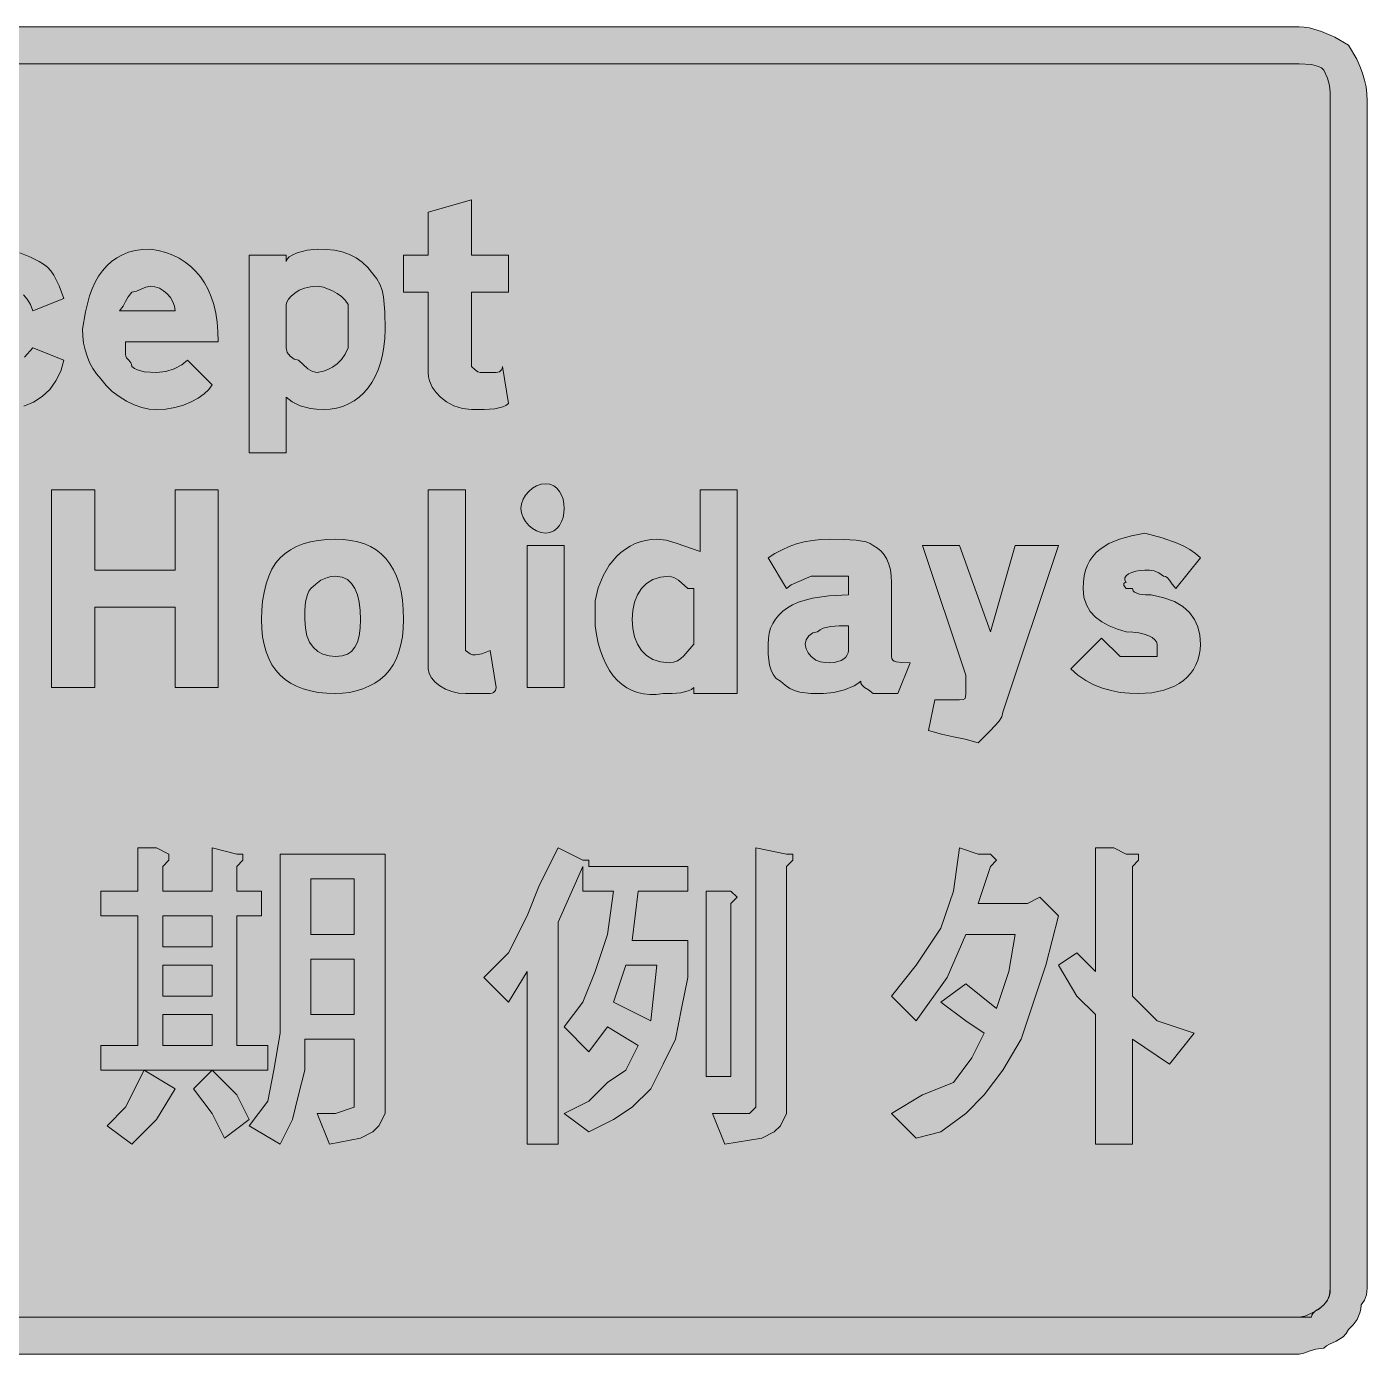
# Model space of a CAD drawing. Header units: metres. Extents: x 27 to 541, y 6 to 264.
# Drawn here: x 280.9 to 541.4, y 6.5 to 264.5 of the extents above; entities that cross this region are included whole.
import ezdxf

# ---------------------------------------------------------------- set-up
doc = ezdxf.new("R2010")
doc.units = ezdxf.units.M
doc.layers.add('FILL_BLACK_000000', color=7, linetype='Continuous', true_color=0x000000)
doc.layers.add('FILL_WHITE_FFFFFF', color=7, linetype='Continuous', true_color=0xffffff)

msp = doc.modelspace()

# ---------------------------------------------------------------- hatches: boundary and pattern name
at = {"layer": 'FILL_BLACK_000000', "true_color": 0x000000}
h = msp.add_hatch(color=7, dxfattribs=at)
h.dxf.hatch_style = 1
h.paths.add_polyline_path([(529.1, 264.42), (530.16, 264.25), (532.5, 263.58), (535.07, 262.45), (537.75, 260.88), (539.32, 258.18), (539.94, 256.83), (540.45, 255.48), (540.84, 254.13), (541.12, 252.78), (541.29, 251.43), (541.35, 250.08), (541.35, 20.88), (541.33, 19.29), (541.2, 18.03), (540.84, 17), (540.15, 16.08), (540.1, 15.23), (539.94, 14.49), (539.4, 13.23), (538.63, 12.2), (537.75, 11.28), (537.25, 10.49), (536.66, 9.87), (535.35, 9.03), (534.04, 8.41), (533.45, 8.08), (532.95, 7.68), (531.36, 7.49), (530.1, 7.08), (529.07, 6.67), (528.15, 6.48), (39.75, 6.48), (38.4, 6.54), (37.07, 6.72), (35.76, 7.05), (34.5, 7.53), (33.29, 8.18), (32.16, 9.01), (31.1, 10.04), (30.15, 11.28), (29.27, 12.2), (28.5, 13.23), (27.96, 14.49), (27.8, 15.23), (27.75, 16.08), (27.06, 17), (26.7, 18.03), (26.57, 19.29), (26.55, 20.88), (26.55, 250.08), (26.61, 251.43), (26.77, 252.78), (27.06, 254.13), (27.45, 255.48), (27.96, 256.83), (28.57, 258.18), (30.15, 260.88), (31.24, 261.76), (32.55, 262.53), (33.86, 263.07), (34.95, 263.28), (35.45, 263.68), (36.04, 263.97), (37.35, 264.33), (39.75, 264.48), (528.15, 264.48), (529.1, 264.42)])
h.paths.add_polyline_path([(37.11, 256.83), (35.89, 256.27), (34.8, 255.48), (33.88, 254.47), (33.17, 253.23), (32.71, 251.77), (32.55, 250.08), (32.55, 20.88), (32.74, 20), (33.15, 19.23), (33.75, 18.48), (33.94, 17.6), (34.35, 16.83), (34.95, 16.08), (36.04, 15.2), (37.35, 14.43), (38.66, 13.89), (39.75, 13.68), (528.15, 13.68), (529.24, 13.89), (530.55, 14.43), (531.86, 15.2), (532.95, 16.08), (533.64, 17), (534, 18.03), (534.13, 19.29), (534.15, 20.88), (534.15, 250.08), (534.13, 251.69), (534, 253.08), (533.64, 254.47), (532.95, 256.08), (532.45, 256.48), (531.86, 256.77), (530.55, 257.13), (528.15, 257.28), (39.75, 257.28), (38.41, 257.17), (37.11, 256.83)], flags=16)
h = msp.add_hatch(color=7, dxfattribs=at)
h.dxf.hatch_style = 1
h.paths.add_polyline_path([(374.55, 220.08), (374.55, 212.88), (367.35, 212.88), (367.35, 200.88), (367.35, 198.48), (368.06, 197.79), (368.55, 197.43), (369.04, 197.3), (369.75, 197.28), (372.15, 197.28), (372.75, 197.43), (373.16, 197.79), (373.3, 198.08), (373.35, 198.48), (374.55, 191.28), (374.04, 190.88), (373.42, 190.59), (371.85, 190.23), (369.82, 190.1), (367.35, 190.08), (365.57, 190.29), (363.9, 190.83), (362.46, 191.6), (361.35, 192.48), (360.47, 193.4), (359.7, 194.43), (359.16, 195.69), (359, 196.43), (358.95, 197.28), (358.95, 212.88), (354.15, 212.88), (354.15, 220.08), (358.95, 220.08), (358.95, 228.48), (367.35, 230.88), (367.35, 220.08), (374.55, 220.08)])
h = msp.add_hatch(color=7, dxfattribs=at)
h.dxf.hatch_style = 1
h.paths.add_polyline_path([(276.25, 221.23), (277.44, 221.07), (279.6, 220.53), (281.53, 219.76), (283.35, 218.88), (284.2, 218.37), (284.94, 217.75), (285.61, 217.02), (286.2, 216.18), (287.23, 214.15), (288.15, 211.68), (282.15, 209.28), (281.64, 210.52), (281.02, 211.55), (280.29, 212.38), (279.45, 213.03), (278.49, 213.51), (277.42, 213.84), (276.24, 214.02), (274.95, 214.08), (274.05, 213.97), (273.17, 213.63), (272.31, 213.07), (271.5, 212.28), (270.74, 211.27), (270.06, 210.03), (269.45, 208.57), (268.95, 206.88), (268.95, 205.68), (268.95, 203.28), (269.46, 201.99), (270.07, 200.82), (270.81, 199.8), (271.65, 198.93), (272.61, 198.23), (273.67, 197.71), (274.86, 197.39), (276.15, 197.28), (277.05, 197.3), (277.95, 197.43), (278.85, 197.79), (279.75, 198.48), (279.96, 199.38), (280.5, 200.28), (282.15, 202.08), (288.15, 199.68), (287.54, 197.54), (286.61, 195.65), (285.41, 194.01), (283.95, 192.63), (282.27, 191.54), (280.39, 190.74), (278.34, 190.25), (276.15, 190.08), (274.41, 190.15), (272.77, 190.36), (271.26, 190.7), (269.85, 191.17), (268.56, 191.76), (267.37, 192.48), (266.31, 193.32), (265.35, 194.28), (264.51, 195.35), (263.77, 196.53), (263.16, 197.81), (262.65, 199.19), (262.26, 200.68), (261.97, 202.25), (261.81, 203.92), (261.75, 205.68), (262.32, 209.11), (263.14, 212.17), (263.65, 213.55), (264.24, 214.83), (264.9, 216.01), (265.65, 217.08), (266.48, 218.04), (267.4, 218.88), (268.41, 219.6), (269.51, 220.19), (270.72, 220.66), (272.02, 221), (273.43, 221.21), (274.95, 221.28), (276.25, 221.23)])
h = msp.add_hatch(color=7, dxfattribs=at)
h.dxf.hatch_style = 1
h.paths.add_polyline_path([(300.15, 200.88), (300.2, 200.48), (300.34, 200.17), (300.75, 199.68), (301.16, 199.19), (301.3, 198.88), (301.35, 198.48), (301.85, 198.08), (302.44, 197.79), (303.75, 197.43), (306.15, 197.28), (307.93, 197.49), (309.6, 198.03), (311.04, 198.8), (312.15, 199.68), (316.95, 194.88), (316.34, 193.98), (315.43, 193.12), (314.27, 192.31), (312.9, 191.58), (311.36, 190.97), (309.69, 190.49), (307.94, 190.19), (306.15, 190.08), (304.75, 190.19), (303.28, 190.51), (301.78, 191.03), (300.3, 191.73), (298.87, 192.6), (297.54, 193.62), (296.36, 194.79), (295.35, 196.08), (294.51, 197.03), (293.77, 198.09), (293.16, 199.22), (292.65, 200.43), (292.26, 201.69), (291.97, 203), (291.81, 204.33), (291.75, 205.68), (292.32, 209.11), (293.14, 212.17), (293.65, 213.55), (294.24, 214.83), (294.9, 216.01), (295.65, 217.08), (296.48, 218.04), (297.4, 218.88), (298.41, 219.6), (299.51, 220.19), (300.72, 220.66), (302.02, 221), (303.43, 221.21), (304.95, 221.28), (306.48, 221), (307.93, 220.6), (309.29, 220.1), (310.56, 219.48), (311.73, 218.75), (312.82, 217.9), (313.81, 216.95), (314.7, 215.88), (315.49, 214.7), (316.19, 213.4), (316.78, 212), (317.27, 210.48), (317.65, 208.85), (317.93, 207.1), (318.09, 205.25), (318.15, 203.28), (300.15, 203.28), (300.15, 200.88)])
h.paths.add_polyline_path([(309.64, 210.18), (309.34, 211.04), (308.86, 211.85), (308.25, 212.58), (307.52, 213.19), (306.71, 213.67), (305.85, 213.97), (304.95, 214.08), (304.05, 213.89), (303.15, 213.48), (302.25, 213.07), (301.35, 212.88), (300.64, 211.98), (300.15, 211.08), (299.66, 210.18), (298.95, 209.28), (309.75, 209.28), (309.64, 210.18)], flags=16)
h = msp.add_hatch(color=7, dxfattribs=at)
h.dxf.hatch_style = 1
h.paths.add_polyline_path([(350.33, 202.25), (350.06, 200.68), (349.69, 199.19), (349.22, 197.81), (348.65, 196.53), (347.99, 195.35), (347.25, 194.28), (346.42, 193.32), (345.51, 192.48), (344.52, 191.76), (343.46, 191.17), (342.33, 190.7), (341.13, 190.36), (339.87, 190.15), (338.55, 190.08), (337.26, 190.13), (336.07, 190.29), (334.05, 190.83), (332.47, 191.6), (331.35, 192.48), (331.35, 181.68), (324.15, 181.68), (324.15, 220.08), (331.35, 220.08), (331.35, 218.88), (331.51, 219.33), (331.95, 219.76), (332.62, 220.17), (333.45, 220.53), (335.4, 221.07), (337.35, 221.28), (339.09, 221.22), (340.73, 221.04), (342.24, 220.71), (343.65, 220.23), (344.94, 219.58), (346.12, 218.75), (347.19, 217.72), (348.15, 216.48), (348.94, 215.52), (349.54, 214.45), (349.96, 213.27), (350.25, 211.98), (350.51, 209.05), (350.55, 205.68), (350.49, 203.92), (350.33, 202.25)])
h.paths.add_polyline_path([(339.46, 197.85), (340.35, 198.33), (341.24, 198.98), (342.07, 199.81), (342.8, 200.84), (343.35, 202.08), (343.35, 203.28), (343.35, 209.28), (343.35, 210.48), (342.8, 211.32), (342.07, 212.05), (341.24, 212.67), (340.35, 213.18), (338.62, 213.85), (337.35, 214.08), (336.06, 213.97), (334.89, 213.69), (333.87, 213.26), (333, 212.73), (332.3, 212.15), (331.78, 211.55), (331.46, 210.98), (331.35, 210.48), (331.35, 202.08), (331.56, 201.2), (332.1, 200.43), (332.87, 199.89), (333.75, 199.68), (335.55, 198.03), (336.45, 197.49), (337.35, 197.28), (338.62, 197.52), (339.46, 197.85)], flags=16)
h = msp.add_hatch(color=7, dxfattribs=at)
h.dxf.hatch_style = 1
h.paths.add_polyline_path([(302.55, 158.88), (309.75, 158.88), (309.75, 174.48), (318.15, 174.48), (318.15, 136.08), (309.75, 136.08), (309.75, 151.68), (302.55, 151.68), (294.15, 151.68), (294.15, 136.08), (285.75, 136.08), (285.75, 174.48), (294.15, 174.48), (294.15, 158.88), (302.55, 158.88)])
h = msp.add_hatch(color=7, dxfattribs=at)
h.dxf.hatch_style = 1
h.paths.add_polyline_path([(366.15, 144.48), (366.15, 143.28), (367.07, 142.6), (367.56, 142.44), (368.1, 142.38), (369.36, 142.6), (370.95, 143.28), (372.15, 136.08), (372, 135.48), (371.64, 135.07), (371.35, 134.93), (370.95, 134.88), (366.15, 134.88), (364.81, 134.99), (363.51, 135.29), (362.29, 135.77), (361.2, 136.38), (360.28, 137.11), (359.57, 137.92), (359.11, 138.78), (358.95, 139.68), (358.95, 140.88), (358.95, 142.08), (358.95, 174.48), (366.15, 174.48), (366.15, 144.48)])
h = msp.add_hatch(color=7, dxfattribs=at)
h.dxf.hatch_style = 1
h.paths.add_polyline_path([(385.29, 169.98), (385.12, 169.12), (384.84, 168.31), (384.45, 167.58), (383.94, 166.97), (383.32, 166.49), (382.59, 166.19), (381.75, 166.08), (380.85, 166.19), (379.99, 166.49), (379.18, 166.97), (378.45, 167.58), (377.84, 168.31), (377.36, 169.12), (377.06, 169.98), (376.95, 170.88), (377.06, 171.78), (377.36, 172.64), (377.84, 173.45), (378.45, 174.18), (379.18, 174.79), (379.99, 175.27), (380.85, 175.57), (381.75, 175.68), (382.59, 175.57), (383.33, 175.27), (383.94, 174.79), (384.45, 174.18), (384.84, 173.45), (385.12, 172.64), (385.29, 171.78), (385.35, 170.88), (385.29, 169.98)])
h = msp.add_hatch(color=7, dxfattribs=at)
h.dxf.hatch_style = 1
h.paths.add_polyline_path([(418.95, 174.48), (418.95, 134.88), (410.55, 134.88), (410.55, 136.08), (410.05, 135.68), (409.44, 135.39), (408, 135.03), (406.33, 134.9), (404.55, 134.88), (403.23, 134.73), (401.96, 134.71), (400.76, 134.83), (399.62, 135.09), (398.54, 135.48), (397.53, 136), (396.58, 136.65), (395.7, 137.43), (394.89, 138.34), (394.16, 139.37), (393.49, 140.52), (392.91, 141.8), (392.4, 143.19), (391.97, 144.71), (391.62, 146.34), (391.35, 148.08), (391.35, 149.28), (391.35, 151.68), (391.35, 152.88), (391.96, 155.46), (392.89, 157.79), (394.09, 159.84), (395.55, 161.58), (396.37, 162.32), (397.23, 162.98), (398.15, 163.55), (399.11, 164.02), (400.12, 164.39), (401.16, 164.66), (402.24, 164.82), (403.35, 164.88), (405.17, 164.67), (407.1, 164.13), (411.75, 162.48), (411.75, 174.48), (418.95, 174.48)])
h.paths.add_polyline_path([(410.55, 154.08), (410.55, 155.28), (409.35, 155.28), (407.55, 156.93), (406.65, 157.47), (405.75, 157.68), (404.06, 157.52), (402.6, 157.04), (401.36, 156.29), (400.35, 155.28), (399.56, 154.05), (399, 152.62), (398.66, 151.02), (398.55, 149.28), (398.66, 147.54), (399, 145.94), (399.56, 144.51), (400.35, 143.28), (401.36, 142.27), (402.6, 141.52), (404.06, 141.04), (405.75, 140.88), (406.6, 140.99), (407.34, 141.27), (408.01, 141.7), (408.6, 142.23), (410.55, 144.48), (410.55, 151.68), (410.55, 154.08)], flags=16)
h = msp.add_hatch(color=7, dxfattribs=at)
h.dxf.hatch_style = 1
h.paths.add_polyline_path([(353.92, 145.9), (353.64, 144.39), (353.25, 142.98), (352.74, 141.69), (352.13, 140.5), (351.39, 139.44), (350.55, 138.48), (349.6, 137.64), (348.54, 136.9), (347.41, 136.29), (346.2, 135.78), (344.94, 135.39), (343.63, 135.1), (342.3, 134.94), (340.95, 134.88), (339.21, 134.94), (337.57, 135.1), (336.06, 135.39), (334.65, 135.78), (333.36, 136.29), (332.17, 136.9), (331.11, 137.64), (330.15, 138.48), (329.31, 139.44), (328.57, 140.5), (327.96, 141.69), (327.45, 142.98), (327.06, 144.39), (326.77, 145.9), (326.61, 147.54), (326.55, 149.28), (326.61, 151.08), (326.77, 152.84), (327.06, 154.55), (327.45, 156.18), (327.96, 157.69), (328.57, 159.07), (329.31, 160.27), (330.15, 161.28), (331.11, 162.12), (332.17, 162.85), (333.36, 163.47), (334.65, 163.98), (336.06, 164.37), (337.57, 164.65), (339.21, 164.82), (340.95, 164.88), (342.48, 164.82), (343.93, 164.65), (345.29, 164.37), (346.56, 163.96), (347.73, 163.44), (348.82, 162.79), (349.81, 162.02), (350.7, 161.13), (351.49, 160.11), (352.19, 158.96), (352.78, 157.68), (353.27, 156.27), (353.65, 154.73), (353.93, 153.05), (354.09, 151.23), (354.15, 149.28), (354.09, 147.54), (353.92, 145.9)])
h.paths.add_polyline_path([(345.51, 152.62), (345.18, 154.05), (344.7, 155.28), (344.05, 156.29), (343.22, 157.04), (342.19, 157.52), (340.95, 157.68), (340.1, 157.63), (339.36, 157.47), (338.1, 156.93), (337.07, 156.16), (336.15, 155.28), (335.75, 154.78), (335.46, 154.17), (335.1, 152.73), (334.97, 151.06), (334.95, 149.28), (335.06, 147.59), (335.38, 146.13), (335.9, 144.89), (336.6, 143.88), (337.47, 143.09), (338.49, 142.53), (339.66, 142.19), (340.95, 142.08), (342.19, 142.19), (343.22, 142.53), (344.05, 143.09), (344.7, 143.88), (345.18, 144.89), (345.51, 146.13), (345.69, 147.59), (345.75, 149.28), (345.69, 151.02), (345.51, 152.62)], flags=16)
h = msp.add_hatch(color=7, dxfattribs=at)
h.dxf.hatch_style = 1
h.paths.add_polyline_path([(445.35, 134.88), (444.47, 135.59), (443.7, 136.08), (443.16, 136.57), (443, 136.88), (442.95, 137.28), (442.39, 136.83), (441.66, 136.4), (439.8, 135.63), (437.72, 135.09), (435.75, 134.88), (433.26, 134.92), (431.1, 135.18), (430.11, 135.47), (429.17, 135.89), (428.25, 136.49), (427.35, 137.28), (426.56, 137.84), (425.96, 138.57), (425.54, 139.45), (425.25, 140.43), (424.99, 142.51), (424.95, 144.48), (425.01, 145.58), (425.18, 146.62), (425.46, 147.59), (425.87, 148.51), (426.39, 149.37), (427.04, 150.15), (427.81, 150.88), (428.7, 151.53), (429.72, 152.11), (430.87, 152.62), (432.15, 153.06), (433.56, 153.42), (436.78, 153.91), (440.55, 154.08), (440.55, 155.28), (440.55, 157.68), (438.15, 157.68), (433.35, 157.68), (430.5, 156.48), (429.47, 155.99), (428.55, 155.28), (424.95, 161.28), (426.3, 162.12), (427.67, 162.85), (429.06, 163.47), (430.5, 163.98), (431.99, 164.37), (433.56, 164.65), (435.2, 164.82), (436.95, 164.88), (439.61, 164.86), (442.05, 164.73), (444.04, 164.37), (444.79, 164.08), (445.35, 163.68), (446.19, 163.17), (446.92, 162.55), (447.54, 161.82), (448.05, 160.98), (448.44, 160.02), (448.72, 158.95), (448.89, 157.77), (448.95, 156.48), (448.95, 142.08), (449.01, 141.68), (449.17, 141.39), (449.46, 141.17), (449.85, 141.03), (450.97, 140.9), (452.55, 140.88), (450.15, 134.88), (445.35, 134.88)])
h.paths.add_polyline_path([(432.75, 142.83), (433.35, 142.08), (434.25, 141.39), (435.15, 141.03), (436.05, 140.9), (436.95, 140.88), (437.79, 140.93), (438.52, 141.09), (439.14, 141.32), (439.65, 141.63), (440.04, 141.99), (440.33, 142.4), (440.49, 142.83), (440.55, 143.28), (440.55, 148.08), (438.77, 148.06), (437.1, 147.93), (435.66, 147.57), (435.05, 147.28), (434.55, 146.88), (433.67, 146.67), (432.9, 146.13), (432.36, 145.36), (432.15, 144.48), (432.34, 143.6), (432.75, 142.83)], flags=16)
h = msp.add_hatch(color=7, dxfattribs=at)
h.dxf.hatch_style = 1
h.paths.add_polyline_path([(508.89, 143.38), (508.73, 142.34), (508.46, 141.37), (508.09, 140.45), (507.62, 139.59), (507.05, 138.81), (506.39, 138.08), (505.65, 137.43), (504.82, 136.85), (503.91, 136.34), (501.86, 135.54), (499.53, 135.05), (496.95, 134.88), (495.15, 134.94), (493.37, 135.12), (491.61, 135.45), (489.9, 135.93), (488.24, 136.58), (486.66, 137.41), (485.15, 138.44), (483.75, 139.68), (489.75, 145.68), (493.35, 142.08), (498.15, 142.08), (500.55, 142.08), (500.55, 144.48), (500.44, 144.93), (500.12, 145.36), (499.6, 145.77), (498.9, 146.13), (498.03, 146.44), (497.01, 146.67), (495.84, 146.83), (494.55, 146.88), (492.81, 147.39), (491.21, 148.02), (489.78, 148.8), (488.55, 149.73), (487.54, 150.83), (486.79, 152.11), (486.31, 153.59), (486.15, 155.28), (486.21, 156.57), (486.37, 157.76), (486.64, 158.85), (487.01, 159.84), (487.48, 160.73), (488.05, 161.54), (488.71, 162.28), (489.45, 162.93), (491.19, 164.03), (493.24, 164.9), (495.57, 165.57), (498.15, 166.08), (501.52, 165.16), (504.45, 164.13), (505.74, 163.54), (506.92, 162.87), (507.99, 162.13), (508.95, 161.28), (504.15, 155.28), (503.44, 156.16), (502.95, 156.93), (502.46, 157.47), (502.15, 157.63), (501.75, 157.68), (500.85, 158.37), (499.95, 158.73), (499.05, 158.86), (498.15, 158.88), (497.26, 158.83), (496.41, 158.67), (495.64, 158.44), (495, 158.13), (494.53, 157.77), (494.27, 157.36), (494.26, 156.93), (494.55, 156.48), (494.21, 156.43), (494.04, 156.29), (494.1, 155.88), (494.55, 155.28), (495.75, 155.28), (495.86, 154.88), (496.14, 154.59), (496.57, 154.37), (497.1, 154.23), (498.28, 154.1), (499.35, 154.08), (501.83, 153.52), (503.89, 152.75), (505.55, 151.78), (506.85, 150.63), (507.81, 149.31), (508.46, 147.84), (508.83, 146.22), (508.95, 144.48), (508.89, 143.38)])
h = msp.add_hatch(color=7, dxfattribs=at)
h.dxf.hatch_style = 1
h.paths.add_polyline_path([(378.15, 136.08), (378.15, 163.68), (385.35, 163.68), (385.35, 136.08), (378.15, 136.08)])
h = msp.add_hatch(color=7, dxfattribs=at)
h.dxf.hatch_style = 1
h.paths.add_polyline_path([(470.55, 131.28), (470.34, 130.38), (469.8, 129.48), (468.15, 127.68), (465.75, 125.28), (463.24, 125.99), (460.95, 126.48), (458.66, 126.97), (456.15, 127.68), (457.35, 133.68), (459.75, 133.68), (462.15, 133.68), (462.84, 133.7), (463.2, 133.83), (463.33, 134.19), (463.35, 134.88), (463.35, 136.08), (463.35, 138.48), (454.95, 163.68), (462.15, 163.68), (468.15, 146.88), (472.95, 163.68), (481.35, 163.68), (470.55, 131.28)])
h = msp.add_hatch(color=7, dxfattribs=at)
h.dxf.hatch_style = 1
h.paths.add_polyline_path([(308.55, 103.68), (308.55, 102.48), (307.35, 101.28), (307.35, 96.48), (316.95, 96.48), (316.95, 104.88), (321.75, 103.68), (322.95, 103.68), (322.95, 102.48), (321.75, 101.28), (321.75, 96.48), (326.55, 96.48), (326.55, 91.68), (321.75, 91.68), (321.75, 66.48), (327.75, 66.48), (327.75, 61.68), (295.35, 61.68), (295.35, 66.48), (302.55, 66.48), (302.55, 91.68), (295.35, 91.68), (295.35, 96.48), (302.55, 96.48), (302.55, 104.88), (306.15, 104.88), (308.55, 103.68)])
h.paths.add_polyline_path([(307.35, 76.08), (316.95, 76.08), (316.95, 82.08), (307.35, 82.08), (307.35, 76.08)], flags=16)
h.paths.add_polyline_path([(307.35, 72.48), (307.35, 66.48), (316.95, 66.48), (316.95, 72.48), (307.35, 72.48)], flags=16)
h.paths.add_polyline_path([(316.95, 91.68), (307.35, 91.68), (307.35, 85.68), (316.95, 85.68), (316.95, 91.68)], flags=16)
h = msp.add_hatch(color=7, dxfattribs=at)
h.dxf.hatch_style = 1
h.paths.add_polyline_path([(378.15, 91.68), (380.55, 97.68), (384.15, 104.88), (388.95, 102.48), (390.15, 102.48), (390.15, 101.28), (409.35, 101.28), (409.35, 96.48), (399.75, 96.48), (398.55, 86.88), (409.35, 86.88), (409.35, 79.68), (408.15, 73.68), (406.95, 67.68), (404.55, 62.88), (402.15, 58.08), (398.55, 54.48), (394.95, 52.08), (390.15, 49.68), (385.35, 53.28), (390.15, 55.68), (393.75, 59.28), (397.35, 61.68), (399.75, 66.48), (393.75, 70.08), (390.15, 65.28), (385.35, 70.08), (388.95, 74.88), (391.35, 80.88), (393.75, 88.08), (394.95, 96.48), (388.95, 96.48), (388.95, 101.28), (384.15, 90.48), (384.15, 47.28), (378.15, 47.28), (378.15, 80.88), (374.55, 74.88), (369.75, 79.68), (374.55, 84.48), (378.15, 91.68)])
h.paths.add_polyline_path([(402.15, 71.28), (403.35, 82.08), (397.35, 82.08), (394.95, 74.88), (402.15, 71.28)], flags=16)
h = msp.add_hatch(color=7, dxfattribs=at)
h.dxf.hatch_style = 1
h.paths.add_polyline_path([(428.55, 103.68), (429.75, 103.68), (429.75, 102.48), (428.55, 101.28), (428.55, 55.68), (428.55, 53.28), (427.35, 50.88), (426.15, 49.68), (423.75, 48.48), (416.55, 47.28), (414.15, 53.28), (418.95, 53.28), (421.35, 53.28), (422.55, 54.48), (422.55, 55.68), (422.55, 58.08), (422.55, 104.88), (428.55, 103.68)])
h = msp.add_hatch(color=7, dxfattribs=at)
h.dxf.hatch_style = 1
h.paths.add_polyline_path([(468.15, 103.68), (469.35, 102.48), (468.15, 101.28), (465.75, 94.08), (475.35, 94.08), (477.75, 95.28), (481.35, 91.68), (478.95, 82.08), (476.55, 74.88), (474.15, 67.68), (470.55, 61.68), (466.95, 56.88), (463.35, 53.28), (458.55, 49.68), (453.75, 48.48), (448.95, 53.28), (454.95, 56.88), (460.95, 59.28), (464.55, 64.08), (466.95, 68.88), (463.35, 71.28), (458.55, 74.88), (463.35, 78.48), (469.35, 73.68), (471.75, 80.88), (472.95, 88.08), (463.35, 88.08), (459.75, 79.68), (453.75, 71.28), (448.95, 76.08), (453.75, 82.08), (458.55, 89.28), (460.95, 96.48), (462.15, 104.88), (465.75, 103.68), (468.15, 103.68)])
h = msp.add_hatch(color=7, dxfattribs=at)
h.dxf.hatch_style = 1
h.paths.add_polyline_path([(494.55, 103.68), (496.95, 103.68), (496.95, 102.48), (495.75, 101.28), (495.75, 76.08), (500.55, 71.28), (507.75, 68.88), (502.95, 62.88), (495.75, 67.68), (495.75, 47.28), (488.55, 47.28), (488.55, 72.48), (484.95, 76.08), (481.35, 82.08), (484.95, 84.48), (488.55, 80.88), (488.55, 104.88), (492.15, 104.88), (494.55, 103.68)])
h = msp.add_hatch(color=7, dxfattribs=at)
h.dxf.hatch_style = 1
h.paths.add_polyline_path([(350.55, 53.28), (349.35, 50.88), (348.15, 49.68), (345.75, 48.48), (339.75, 47.28), (337.35, 53.28), (340.95, 53.28), (344.55, 54.48), (344.55, 55.68), (344.55, 67.68), (334.95, 67.68), (334.95, 61.68), (333.75, 56.88), (332.55, 52.08), (330.15, 47.28), (324.15, 50.88), (327.75, 55.68), (328.95, 61.68), (330.15, 68.88), (330.15, 78.48), (330.15, 103.68), (350.55, 103.68), (350.55, 55.68), (350.55, 53.28)])
h.paths.add_polyline_path([(336.15, 83.28), (336.15, 72.48), (344.55, 72.48), (344.55, 83.28), (336.15, 83.28)], flags=16)
h.paths.add_polyline_path([(344.55, 98.88), (336.15, 98.88), (336.15, 88.08), (344.55, 88.08), (344.55, 98.88)], flags=16)
h = msp.add_hatch(color=7, dxfattribs=at)
h.dxf.hatch_style = 1
h.paths.add_polyline_path([(417.75, 96.48), (418.95, 95.28), (417.75, 94.08), (417.75, 60.48), (412.95, 60.48), (412.95, 96.48), (417.75, 96.48)])
h = msp.add_hatch(color=7, dxfattribs=at)
h.dxf.hatch_style = 1
h.paths.add_polyline_path([(300.15, 54.48), (303.75, 61.68), (309.75, 58.08), (306.15, 52.08), (301.35, 47.28), (296.55, 50.88), (300.15, 54.48)])
h = msp.add_hatch(color=7, dxfattribs=at)
h.dxf.hatch_style = 1
h.paths.add_polyline_path([(321.75, 56.88), (324.15, 52.08), (319.35, 48.48), (316.95, 53.28), (313.35, 58.08), (316.95, 61.68), (321.75, 56.88)])
at = {"layer": 'FILL_WHITE_FFFFFF', "true_color": 0xffffff}
h = msp.add_hatch(color=7, dxfattribs=at)
h.dxf.hatch_style = 1
h.paths.add_polyline_path([(528.15, 257.28), (530.55, 257.13), (531.86, 256.77), (532.45, 256.48), (532.95, 256.08), (533.64, 254.47), (534, 253.08), (534.13, 251.69), (534.15, 250.08), (534.15, 20.88), (534.15, 18.48), (533.96, 17.6), (533.55, 16.83), (532.95, 16.08), (532.07, 15.37), (531.3, 14.88), (530.76, 14.39), (530.6, 14.08), (530.55, 13.68), (528.15, 13.68), (39.75, 13.68), (38.66, 13.89), (37.35, 14.43), (36.04, 15.2), (34.95, 16.08), (34.35, 16.83), (33.94, 17.6), (33.75, 18.48), (33.15, 19.23), (32.74, 20), (32.55, 20.88), (32.55, 250.08), (32.6, 250.93), (32.76, 251.69), (33.3, 253.08), (34.95, 256.08), (35.45, 256.48), (36.04, 256.77), (37.35, 257.13), (39.75, 257.28), (528.15, 257.28)])

# ---------------------------------------------------------------- linework, layer by layer
at = {"layer": 'FILL_BLACK_000000', "lineweight": 0, "true_color": 0x000000}
for points in [[(39.75, 264.48), (528.15, 264.48), (529.1, 264.42), (530.16, 264.25), (532.5, 263.58), (535.07, 262.45), (537.75, 260.88), (539.32, 258.18), (539.94, 256.83), (540.45, 255.48), (540.84, 254.13), (541.12, 252.78), (541.29, 251.43), (541.35, 250.08), (541.35, 20.88), (541.33, 19.29), (541.2, 18.03), (540.84, 17), (540.15, 16.08), (540.1, 15.23), (539.94, 14.49), (539.4, 13.23), (538.63, 12.2), (537.75, 11.28), (537.25, 10.49), (536.66, 9.87), (535.35, 9.03), (534.04, 8.41), (533.45, 8.08), (532.95, 7.68), (531.36, 7.49), (530.1, 7.08), (529.07, 6.67), (528.15, 6.48), (39.75, 6.48)], [(39.75, 13.68), (528.15, 13.68), (529.24, 13.89), (530.55, 14.43), (531.86, 15.2), (532.95, 16.08), (533.64, 17), (534, 18.03), (534.13, 19.29), (534.15, 20.88), (534.15, 250.08), (534.13, 251.69), (534, 253.08), (533.64, 254.47), (532.95, 256.08), (532.45, 256.48), (531.86, 256.77), (530.55, 257.13), (528.15, 257.28), (39.75, 257.28)], [(279.6, 220.53), (281.53, 219.76), (283.35, 218.88), (284.2, 218.37), (284.94, 217.75), (285.61, 217.02), (286.2, 216.18), (287.23, 214.15), (288.15, 211.68), (282.15, 209.28), (281.64, 210.52), (281.02, 211.55), (280.29, 212.38)], [(280.5, 200.28), (282.15, 202.08), (288.15, 199.68), (287.54, 197.54), (286.61, 195.65), (285.41, 194.01), (283.95, 192.63), (282.27, 191.54), (280.39, 190.74)]]:
    msp.add_lwpolyline(points, dxfattribs=at)
for points in [[(374.55, 220.08), (374.55, 212.88), (367.35, 212.88), (367.35, 200.88), (367.35, 198.48), (368.06, 197.79), (368.55, 197.43), (369.04, 197.3), (369.75, 197.28), (372.15, 197.28), (372.75, 197.43), (373.16, 197.79), (373.3, 198.08), (373.35, 198.48), (374.55, 191.28), (374.04, 190.88), (373.42, 190.59), (371.85, 190.23), (369.82, 190.1), (367.35, 190.08), (365.57, 190.29), (363.9, 190.83), (362.46, 191.6), (361.35, 192.48), (360.47, 193.4), (359.7, 194.43), (359.16, 195.69), (359, 196.43), (358.95, 197.28), (358.95, 212.88), (354.15, 212.88), (354.15, 220.08), (358.95, 220.08), (358.95, 228.48), (367.35, 230.88), (367.35, 220.08)], [(300.15, 200.88), (300.2, 200.48), (300.34, 200.17), (300.75, 199.68), (301.16, 199.19), (301.3, 198.88), (301.35, 198.48), (301.85, 198.08), (302.44, 197.79), (303.75, 197.43), (306.15, 197.28), (307.93, 197.49), (309.6, 198.03), (311.04, 198.8), (312.15, 199.68), (316.95, 194.88), (316.34, 193.98), (315.43, 193.12), (314.27, 192.31), (312.9, 191.58), (311.36, 190.97), (309.69, 190.49), (307.94, 190.19), (306.15, 190.08), (304.75, 190.19), (303.28, 190.51), (301.78, 191.03), (300.3, 191.73), (298.87, 192.6), (297.54, 193.62), (296.36, 194.79), (295.35, 196.08), (294.51, 197.03), (293.77, 198.09), (293.16, 199.22), (292.65, 200.43), (292.26, 201.69), (291.97, 203), (291.81, 204.33), (291.75, 205.68), (292.32, 209.11), (293.14, 212.17), (293.65, 213.55), (294.24, 214.83), (294.9, 216.01), (295.65, 217.08), (296.48, 218.04), (297.4, 218.88), (298.41, 219.6), (299.51, 220.19), (300.72, 220.66), (302.02, 221), (303.43, 221.21), (304.95, 221.28), (306.48, 221), (307.93, 220.6), (309.29, 220.1), (310.56, 219.48), (311.73, 218.75), (312.82, 217.9), (313.81, 216.95), (314.7, 215.88), (315.49, 214.7), (316.19, 213.4), (316.78, 212), (317.27, 210.48), (317.65, 208.85), (317.93, 207.1), (318.09, 205.25), (318.15, 203.28), (300.15, 203.28)], [(350.33, 202.25), (350.06, 200.68), (349.69, 199.19), (349.22, 197.81), (348.65, 196.53), (347.99, 195.35), (347.25, 194.28), (346.42, 193.32), (345.51, 192.48), (344.52, 191.76), (343.46, 191.17), (342.33, 190.7), (341.13, 190.36), (339.87, 190.15), (338.55, 190.08), (337.26, 190.13), (336.07, 190.29), (334.05, 190.83), (332.47, 191.6), (331.35, 192.48), (331.35, 181.68), (324.15, 181.68), (324.15, 220.08), (331.35, 220.08), (331.35, 218.88), (331.51, 219.33), (331.95, 219.76), (332.62, 220.17), (333.45, 220.53), (335.4, 221.07), (337.35, 221.28), (339.09, 221.22), (340.73, 221.04), (342.24, 220.71), (343.65, 220.23), (344.94, 219.58), (346.12, 218.75), (347.19, 217.72), (348.15, 216.48), (348.94, 215.52), (349.54, 214.45), (349.96, 213.27), (350.25, 211.98), (350.51, 209.05), (350.55, 205.68), (350.49, 203.92)], [(309.64, 210.18), (309.34, 211.04), (308.86, 211.85), (308.25, 212.58), (307.52, 213.19), (306.71, 213.67), (305.85, 213.97), (304.95, 214.08), (304.05, 213.89), (303.15, 213.48), (302.25, 213.07), (301.35, 212.88), (300.64, 211.98), (300.15, 211.08), (299.66, 210.18), (298.95, 209.28), (309.75, 209.28)], [(339.46, 197.85), (340.35, 198.33), (341.24, 198.98), (342.07, 199.81), (342.8, 200.84), (343.35, 202.08), (343.35, 203.28), (343.35, 209.28), (343.35, 210.48), (342.8, 211.32), (342.07, 212.05), (341.24, 212.67), (340.35, 213.18), (338.62, 213.85), (337.35, 214.08), (336.06, 213.97), (334.89, 213.69), (333.87, 213.26), (333, 212.73), (332.3, 212.15), (331.78, 211.55), (331.46, 210.98), (331.35, 210.48), (331.35, 202.08), (331.56, 201.2), (332.1, 200.43), (332.87, 199.89), (333.75, 199.68), (335.55, 198.03), (336.45, 197.49), (337.35, 197.28), (338.62, 197.52)], [(302.55, 158.88), (309.75, 158.88), (309.75, 174.48), (318.15, 174.48), (318.15, 136.08), (309.75, 136.08), (309.75, 151.68), (302.55, 151.68), (294.15, 151.68), (294.15, 136.08), (285.75, 136.08), (285.75, 174.48), (294.15, 174.48), (294.15, 158.88)], [(366.15, 144.48), (366.15, 143.28), (367.07, 142.6), (367.56, 142.44), (368.1, 142.38), (369.36, 142.6), (370.95, 143.28), (372.15, 136.08), (372, 135.48), (371.64, 135.07), (371.35, 134.93), (370.95, 134.88), (366.15, 134.88), (364.81, 134.99), (363.51, 135.29), (362.29, 135.77), (361.2, 136.38), (360.28, 137.11), (359.57, 137.92), (359.11, 138.78), (358.95, 139.68), (358.95, 140.88), (358.95, 142.08), (358.95, 174.48), (366.15, 174.48)], [(385.29, 169.98), (385.12, 169.12), (384.84, 168.31), (384.45, 167.58), (383.94, 166.97), (383.32, 166.49), (382.59, 166.19), (381.75, 166.08), (380.85, 166.19), (379.99, 166.49), (379.18, 166.97), (378.45, 167.58), (377.84, 168.31), (377.36, 169.12), (377.06, 169.98), (376.95, 170.88), (377.06, 171.78), (377.36, 172.64), (377.84, 173.45), (378.45, 174.18), (379.18, 174.79), (379.99, 175.27), (380.85, 175.57), (381.75, 175.68), (382.59, 175.57), (383.33, 175.27), (383.94, 174.79), (384.45, 174.18), (384.84, 173.45), (385.12, 172.64), (385.29, 171.78), (385.35, 170.88)], [(418.95, 174.48), (418.95, 134.88), (410.55, 134.88), (410.55, 136.08), (410.05, 135.68), (409.44, 135.39), (408, 135.03), (406.33, 134.9), (404.55, 134.88), (403.23, 134.73), (401.96, 134.71), (400.76, 134.83), (399.62, 135.09), (398.54, 135.48), (397.53, 136), (396.58, 136.65), (395.7, 137.43), (394.89, 138.34), (394.16, 139.37), (393.49, 140.52), (392.91, 141.8), (392.4, 143.19), (391.97, 144.71), (391.62, 146.34), (391.35, 148.08), (391.35, 149.28), (391.35, 151.68), (391.35, 152.88), (391.96, 155.46), (392.89, 157.79), (394.09, 159.84), (395.55, 161.58), (396.37, 162.32), (397.23, 162.98), (398.15, 163.55), (399.11, 164.02), (400.12, 164.39), (401.16, 164.66), (402.24, 164.82), (403.35, 164.88), (405.17, 164.67), (407.1, 164.13), (411.75, 162.48), (411.75, 174.48)], [(353.92, 145.9), (353.64, 144.39), (353.25, 142.98), (352.74, 141.69), (352.13, 140.5), (351.39, 139.44), (350.55, 138.48), (349.6, 137.64), (348.54, 136.9), (347.41, 136.29), (346.2, 135.78), (344.94, 135.39), (343.63, 135.1), (342.3, 134.94), (340.95, 134.88), (339.21, 134.94), (337.57, 135.1), (336.06, 135.39), (334.65, 135.78), (333.36, 136.29), (332.17, 136.9), (331.11, 137.64), (330.15, 138.48), (329.31, 139.44), (328.57, 140.5), (327.96, 141.69), (327.45, 142.98), (327.06, 144.39), (326.77, 145.9), (326.61, 147.54), (326.55, 149.28), (326.61, 151.08), (326.77, 152.84), (327.06, 154.55), (327.45, 156.18), (327.96, 157.69), (328.57, 159.07), (329.31, 160.27), (330.15, 161.28), (331.11, 162.12), (332.17, 162.85), (333.36, 163.47), (334.65, 163.98), (336.06, 164.37), (337.57, 164.65), (339.21, 164.82), (340.95, 164.88), (342.48, 164.82), (343.93, 164.65), (345.29, 164.37), (346.56, 163.96), (347.73, 163.44), (348.82, 162.79), (349.81, 162.02), (350.7, 161.13), (351.49, 160.11), (352.19, 158.96), (352.78, 157.68), (353.27, 156.27), (353.65, 154.73), (353.93, 153.05), (354.09, 151.23), (354.15, 149.28), (354.09, 147.54)], [(445.35, 134.88), (444.47, 135.59), (443.7, 136.08), (443.16, 136.57), (443, 136.88), (442.95, 137.28), (442.39, 136.83), (441.66, 136.4), (439.8, 135.63), (437.72, 135.09), (435.75, 134.88), (433.26, 134.92), (431.1, 135.18), (430.11, 135.47), (429.17, 135.89), (428.25, 136.49), (427.35, 137.28), (426.56, 137.84), (425.96, 138.57), (425.54, 139.45), (425.25, 140.43), (424.99, 142.51), (424.95, 144.48), (425.01, 145.58), (425.18, 146.62), (425.46, 147.59), (425.87, 148.51), (426.39, 149.37), (427.04, 150.15), (427.81, 150.88), (428.7, 151.53), (429.72, 152.11), (430.87, 152.62), (432.15, 153.06), (433.56, 153.42), (436.78, 153.91), (440.55, 154.08), (440.55, 155.28), (440.55, 157.68), (438.15, 157.68), (433.35, 157.68), (430.5, 156.48), (429.47, 155.99), (428.55, 155.28), (424.95, 161.28), (426.3, 162.12), (427.67, 162.85), (429.06, 163.47), (430.5, 163.98), (431.99, 164.37), (433.56, 164.65), (435.2, 164.82), (436.95, 164.88), (439.61, 164.86), (442.05, 164.73), (444.04, 164.37), (444.79, 164.08), (445.35, 163.68), (446.19, 163.17), (446.92, 162.55), (447.54, 161.82), (448.05, 160.98), (448.44, 160.02), (448.72, 158.95), (448.89, 157.77), (448.95, 156.48), (448.95, 142.08), (449.01, 141.68), (449.17, 141.39), (449.46, 141.17), (449.85, 141.03), (450.97, 140.9), (452.55, 140.88), (450.15, 134.88)], [(508.89, 143.38), (508.73, 142.34), (508.46, 141.37), (508.09, 140.45), (507.62, 139.59), (507.05, 138.81), (506.39, 138.08), (505.65, 137.43), (504.82, 136.85), (503.91, 136.34), (501.86, 135.54), (499.53, 135.05), (496.95, 134.88), (495.15, 134.94), (493.37, 135.12), (491.61, 135.45), (489.9, 135.93), (488.24, 136.58), (486.66, 137.41), (485.15, 138.44), (483.75, 139.68), (489.75, 145.68), (493.35, 142.08), (498.15, 142.08), (500.55, 142.08), (500.55, 144.48), (500.44, 144.93), (500.12, 145.36), (499.6, 145.77), (498.9, 146.13), (498.03, 146.44), (497.01, 146.67), (495.84, 146.83), (494.55, 146.88), (492.81, 147.39), (491.21, 148.02), (489.78, 148.8), (488.55, 149.73), (487.54, 150.83), (486.79, 152.11), (486.31, 153.59), (486.15, 155.28), (486.21, 156.57), (486.37, 157.76), (486.64, 158.85), (487.01, 159.84), (487.48, 160.73), (488.05, 161.54), (488.71, 162.28), (489.45, 162.93), (491.19, 164.03), (493.24, 164.9), (495.57, 165.57), (498.15, 166.08), (501.52, 165.16), (504.45, 164.13), (505.74, 163.54), (506.92, 162.87), (507.99, 162.13), (508.95, 161.28), (504.15, 155.28), (503.44, 156.16), (502.95, 156.93), (502.46, 157.47), (502.15, 157.63), (501.75, 157.68), (500.85, 158.37), (499.95, 158.73), (499.05, 158.86), (498.15, 158.88), (497.26, 158.83), (496.41, 158.67), (495.64, 158.44), (495, 158.13), (494.53, 157.77), (494.27, 157.36), (494.26, 156.93), (494.55, 156.48), (494.21, 156.43), (494.04, 156.29), (494.1, 155.88), (494.55, 155.28), (495.75, 155.28), (495.86, 154.88), (496.14, 154.59), (496.57, 154.37), (497.1, 154.23), (498.28, 154.1), (499.35, 154.08), (501.83, 153.52), (503.89, 152.75), (505.55, 151.78), (506.85, 150.63), (507.81, 149.31), (508.46, 147.84), (508.83, 146.22), (508.95, 144.48)], [(378.15, 136.08), (378.15, 163.68), (385.35, 163.68), (385.35, 136.08)], [(470.55, 131.28), (470.34, 130.38), (469.8, 129.48), (468.15, 127.68), (465.75, 125.28), (463.24, 125.99), (460.95, 126.48), (458.66, 126.97), (456.15, 127.68), (457.35, 133.68), (459.75, 133.68), (462.15, 133.68), (462.84, 133.7), (463.2, 133.83), (463.33, 134.19), (463.35, 134.88), (463.35, 136.08), (463.35, 138.48), (454.95, 163.68), (462.15, 163.68), (468.15, 146.88), (472.95, 163.68), (481.35, 163.68)], [(345.51, 152.62), (345.18, 154.05), (344.7, 155.28), (344.05, 156.29), (343.22, 157.04), (342.19, 157.52), (340.95, 157.68), (340.1, 157.63), (339.36, 157.47), (338.1, 156.93), (337.07, 156.16), (336.15, 155.28), (335.75, 154.78), (335.46, 154.17), (335.1, 152.73), (334.97, 151.06), (334.95, 149.28), (335.06, 147.59), (335.38, 146.13), (335.9, 144.89), (336.6, 143.88), (337.47, 143.09), (338.49, 142.53), (339.66, 142.19), (340.95, 142.08), (342.19, 142.19), (343.22, 142.53), (344.05, 143.09), (344.7, 143.88), (345.18, 144.89), (345.51, 146.13), (345.69, 147.59), (345.75, 149.28), (345.69, 151.02)], [(410.55, 154.08), (410.55, 155.28), (409.35, 155.28), (407.55, 156.93), (406.65, 157.47), (405.75, 157.68), (404.06, 157.52), (402.6, 157.04), (401.36, 156.29), (400.35, 155.28), (399.56, 154.05), (399, 152.62), (398.66, 151.02), (398.55, 149.28), (398.66, 147.54), (399, 145.94), (399.56, 144.51), (400.35, 143.28), (401.36, 142.27), (402.6, 141.52), (404.06, 141.04), (405.75, 140.88), (406.6, 140.99), (407.34, 141.27), (408.01, 141.7), (408.6, 142.23), (410.55, 144.48), (410.55, 151.68)], [(432.75, 142.83), (433.35, 142.08), (434.25, 141.39), (435.15, 141.03), (436.05, 140.9), (436.95, 140.88), (437.79, 140.93), (438.52, 141.09), (439.14, 141.32), (439.65, 141.63), (440.04, 141.99), (440.33, 142.4), (440.49, 142.83), (440.55, 143.28), (440.55, 148.08), (438.77, 148.06), (437.1, 147.93), (435.66, 147.57), (435.05, 147.28), (434.55, 146.88), (433.67, 146.67), (432.9, 146.13), (432.36, 145.36), (432.15, 144.48), (432.34, 143.6)], [(308.55, 103.68), (308.55, 102.48), (307.35, 101.28), (307.35, 96.48), (316.95, 96.48), (316.95, 104.88), (321.75, 103.68), (322.95, 103.68), (322.95, 102.48), (321.75, 101.28), (321.75, 96.48), (326.55, 96.48), (326.55, 91.68), (321.75, 91.68), (321.75, 66.48), (327.75, 66.48), (327.75, 61.68), (295.35, 61.68), (295.35, 66.48), (302.55, 66.48), (302.55, 91.68), (295.35, 91.68), (295.35, 96.48), (302.55, 96.48), (302.55, 104.88), (306.15, 104.88)], [(378.15, 91.68), (380.55, 97.68), (384.15, 104.88), (388.95, 102.48), (390.15, 102.48), (390.15, 101.28), (409.35, 101.28), (409.35, 96.48), (399.75, 96.48), (398.55, 86.88), (409.35, 86.88), (409.35, 79.68), (408.15, 73.68), (406.95, 67.68), (404.55, 62.88), (402.15, 58.08), (398.55, 54.48), (394.95, 52.08), (390.15, 49.68), (385.35, 53.28), (390.15, 55.68), (393.75, 59.28), (397.35, 61.68), (399.75, 66.48), (393.75, 70.08), (390.15, 65.28), (385.35, 70.08), (388.95, 74.88), (391.35, 80.88), (393.75, 88.08), (394.95, 96.48), (388.95, 96.48), (388.95, 101.28), (384.15, 90.48), (384.15, 47.28), (378.15, 47.28), (378.15, 80.88), (374.55, 74.88), (369.75, 79.68), (374.55, 84.48)], [(428.55, 103.68), (429.75, 103.68), (429.75, 102.48), (428.55, 101.28), (428.55, 55.68), (428.55, 53.28), (427.35, 50.88), (426.15, 49.68), (423.75, 48.48), (416.55, 47.28), (414.15, 53.28), (418.95, 53.28), (421.35, 53.28), (422.55, 54.48), (422.55, 55.68), (422.55, 58.08), (422.55, 104.88)], [(468.15, 103.68), (469.35, 102.48), (468.15, 101.28), (465.75, 94.08), (475.35, 94.08), (477.75, 95.28), (481.35, 91.68), (478.95, 82.08), (476.55, 74.88), (474.15, 67.68), (470.55, 61.68), (466.95, 56.88), (463.35, 53.28), (458.55, 49.68), (453.75, 48.48), (448.95, 53.28), (454.95, 56.88), (460.95, 59.28), (464.55, 64.08), (466.95, 68.88), (463.35, 71.28), (458.55, 74.88), (463.35, 78.48), (469.35, 73.68), (471.75, 80.88), (472.95, 88.08), (463.35, 88.08), (459.75, 79.68), (453.75, 71.28), (448.95, 76.08), (453.75, 82.08), (458.55, 89.28), (460.95, 96.48), (462.15, 104.88), (465.75, 103.68)], [(494.55, 103.68), (496.95, 103.68), (496.95, 102.48), (495.75, 101.28), (495.75, 76.08), (500.55, 71.28), (507.75, 68.88), (502.95, 62.88), (495.75, 67.68), (495.75, 47.28), (488.55, 47.28), (488.55, 72.48), (484.95, 76.08), (481.35, 82.08), (484.95, 84.48), (488.55, 80.88), (488.55, 104.88), (492.15, 104.88)], [(350.55, 53.28), (349.35, 50.88), (348.15, 49.68), (345.75, 48.48), (339.75, 47.28), (337.35, 53.28), (340.95, 53.28), (344.55, 54.48), (344.55, 55.68), (344.55, 67.68), (334.95, 67.68), (334.95, 61.68), (333.75, 56.88), (332.55, 52.08), (330.15, 47.28), (324.15, 50.88), (327.75, 55.68), (328.95, 61.68), (330.15, 68.88), (330.15, 78.48), (330.15, 103.68), (350.55, 103.68), (350.55, 55.68)], [(344.55, 98.88), (336.15, 98.88), (336.15, 88.08), (344.55, 88.08)], [(417.75, 96.48), (418.95, 95.28), (417.75, 94.08), (417.75, 60.48), (412.95, 60.48), (412.95, 96.48)], [(316.95, 91.68), (307.35, 91.68), (307.35, 85.68), (316.95, 85.68)], [(307.35, 76.08), (316.95, 76.08), (316.95, 82.08), (307.35, 82.08)], [(336.15, 83.28), (336.15, 72.48), (344.55, 72.48), (344.55, 83.28)], [(402.15, 71.28), (403.35, 82.08), (397.35, 82.08), (394.95, 74.88)], [(307.35, 72.48), (307.35, 66.48), (316.95, 66.48), (316.95, 72.48)], [(300.15, 54.48), (303.75, 61.68), (309.75, 58.08), (306.15, 52.08), (301.35, 47.28), (296.55, 50.88)], [(321.75, 56.88), (324.15, 52.08), (319.35, 48.48), (316.95, 53.28), (313.35, 58.08), (316.95, 61.68)]]:
    msp.add_lwpolyline(points, close=True, dxfattribs=at)
at = {"layer": 'FILL_WHITE_FFFFFF', "lineweight": 0, "true_color": 0xffffff}
msp.add_lwpolyline([(39.75, 257.28), (528.15, 257.28), (530.55, 257.13), (531.86, 256.77), (532.45, 256.48), (532.95, 256.08), (533.64, 254.47), (534, 253.08), (534.13, 251.69), (534.15, 250.08), (534.15, 20.88), (534.15, 18.48), (533.96, 17.6), (533.55, 16.83), (532.95, 16.08), (532.07, 15.37), (531.3, 14.88), (530.76, 14.39), (530.6, 14.08), (530.55, 13.68), (528.15, 13.68), (39.75, 13.68)], dxfattribs=at)

doc.saveas('drawing.dxf')
